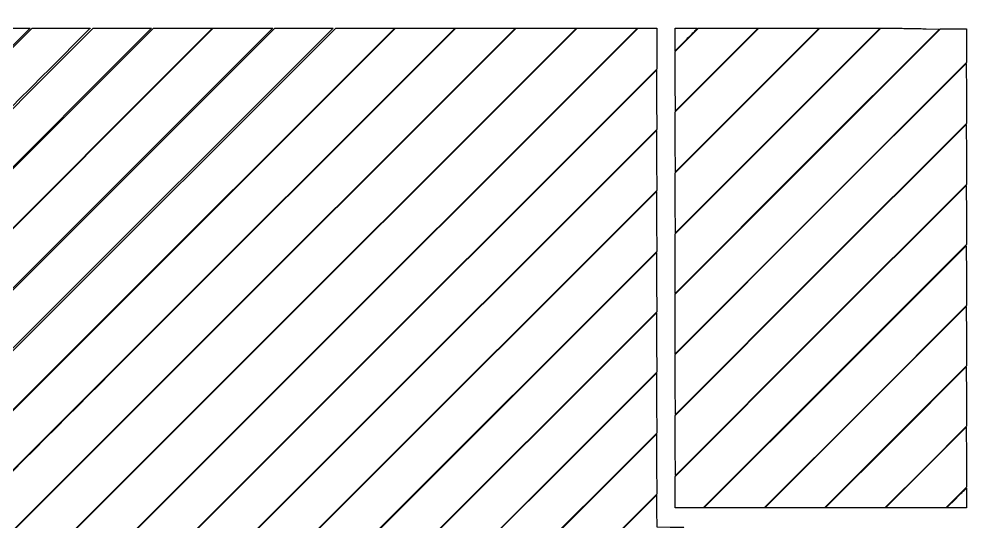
# Model space of a CAD drawing. Extents: x 0 to 1066, y 0 to 761.
# Drawn here: x 658.5 to 777.3, y 612.6 to 675.4 of the extents above; entities that cross this region are included whole.
import ezdxf

# ---------------------------------------------------------------- set-up
doc = ezdxf.new("R2010")
doc.units = 0
doc.header["$MEASUREMENT"] = 0

msp = doc.modelspace()

# ---------------------------------------------------------------- linework, layer by layer
for points in [[(618.832682, 610.532665, -0.000001), (610.902827, 602.586282, -0.000162)], [(183.390323, 95.266879, 0.000001), (192.989143, 95.254457, 0.000118)], [(624.844371, 608.643326, -0.000011), (633.372584, 617.213978, -0.000438), (643.588757, 627.462555, -0.000177), (657.557435, 641.441135), (690.378218, 674.262), (694.016024, 674.262), (697.65383, 674.262), (659.372504, 635.980604), (621.091178, 597.699208)], [(616.0586, 612.579707, -0.04187), (615.713392, 612.890456), (615.514096, 613.102597), (622.215248, 619.804147, 0.000695), (624.784626, 622.380829, 0.001146), (626.947937, 624.566321, 0.000075), (628.888051, 626.535926, 0.196914), (628.9164, 626.605117, 0.154274), (628.900138, 626.656567, 0.025906), (628.835633, 626.738986, 0.026246), (628.746726, 626.830978, 0.020631), (628.64145, 626.92123), (628.3665, 627.137924), (629.61435, 627.138862), (630.8622, 627.1398), (630.8622, 628.51449), (630.8622, 629.889179), (653.04849, 652.07559), (675.234779, 674.262), (678.914926, 674.262), (682.595072, 674.262), (650.778524, 642.445452), (618.961976, 610.628904)]]:
    msp.add_lwpolyline(points, format="xyb")
for points in [[(409.06215, 749.15415), (40.8618, 749.132981), (40.8618, 380.65769), (40.8618, 12.1824), (501.2973, 12.1824), (961.7328, 12.1824), (961.7328, 380.646631), (961.7328, 749.110861), (961.41555, 749.1633, 0.040886), (961.153339, 749.184871, 0.000002), (934.190609, 749.194398, 0.000089), (904.448031, 749.199508, 0.000054), (869.1804, 749.195529, -0.000029), (813.61687, 749.186499, -0.000004), (696.10453, 749.175037, -0.000004), (556.774728, 749.163736, -0.000004)], [(657.299686, 641.438267), (624.4749, 608.614534), (623.3751, 608.901944, -0.00946), (622.418957, 609.171236, -0.01368), (621.585912, 609.44805, -0.014002), (620.784099, 609.764753, -0.01065), (619.923607, 610.154691), (619.010114, 610.59233), (650.844865, 642.427165), (682.679616, 674.262), (686.402044, 674.262), (690.124473, 674.262)], [(675.65787, 629.508501), (630.9045, 584.755002), (630.881968, 586.997001), (630.859436, 589.239), (629.617522, 589.239), (628.375609, 589.239), (628.66276, 589.535265, 0.01466), (628.805153, 589.691068, 0.070205), (628.870056, 589.792112, 0.148158), (628.880513, 589.868184, 0.158258), (628.846456, 589.934984, -0.413464), (628.846301, 590.056573, -0.000025), (637.373382, 598.626531, -0.000516), (649.229486, 610.516475, -0.000098), (670.854719, 632.150219), (712.966436, 674.262), (716.688838, 674.262), (720.41124, 674.262)], [(667.3248, 674.240776, -0.198762), (667.31862, 674.225845), (661.969356, 668.870386, -0.000091), (656.084269, 662.980638, -0.000055), (649.0935, 655.9884), (630.8622, 637.757247), (630.8622, 639.977924), (630.8622, 642.1986), (631.2006, 642.1986), (631.539, 642.1986), (631.539, 643.953956), (631.539, 645.709313), (645.815156, 659.985656), (660.091312, 674.262), (663.708056, 674.262, -0.00055), (665.094899, 674.260475, -0.000917), (666.262381, 674.255766, -0.000034), (667.316118, 674.249511, -0.412456)], [(743.1264, 674.239888, -0.196958), (743.120101, 674.224517, -0.000086), (742.716354, 673.814791, -0.001224), (742.265718, 673.359871, -0.000743), (741.7305, 672.8238), (740.3346, 671.429823), (740.3346, 672.845912), (740.3346, 674.262), (741.7305, 674.262, -0.001484), (742.265758, 674.260411, -0.002475), (742.716354, 674.255505, -0.000247), (743.117487, 674.248952, -0.409294)], [(771.658205, 674.187091), (773.32951, 674.1351), (756.832055, 657.638181), (740.3346, 641.141263), (740.3346, 644.863477), (740.3346, 648.585692), (753.172546, 661.423846), (766.010491, 674.262), (767.998696, 674.250541, -0.001737), (768.881669, 674.242384, -0.001156), (769.893811, 674.227176, -0.001164), (770.875929, 674.207861, -0.002277)], [(706.00908, 599.28618), (673.965952, 567.242968), (673.778358, 567.983234, -0.017282), (673.544523, 569.061119, -0.015246), (673.374273, 570.198536, -0.014995), (673.271273, 571.364644, -0.015236), (673.239091, 572.528636), (673.243154, 573.964972), (705.625627, 606.347556), (738.0081, 638.73014), (738.030154, 635.029766), (738.052208, 631.329392)], [(719.884375, 605.547475), (701.716561, 587.379514), (697.950931, 587.357507), (694.1853, 587.3355), (694.163293, 583.569792), (694.141286, 579.804084), (685.262593, 570.925693, -0.000373), (681.855744, 567.524034, -0.000622), (678.982638, 564.666696, -0.000016), (676.37968, 562.084618, -0.441312), (676.351978, 562.086, -0.03527), (676.32995, 562.116908, -0.00041), (676.199169, 562.331241, -0.001249), (676.048869, 562.579411, -0.000815), (675.876602, 562.866518, -0.014456), (675.442875, 563.642127, -0.011459), (675.018184, 564.503507, -0.011354), (674.62873, 565.393626, -0.013258), (674.300952, 566.256029), (673.980142, 567.172558), (705.994121, 599.186649), (738.0081, 631.200739), (738.030144, 627.458088), (738.052189, 623.715436)], [(776.7126, 615.5919), (776.7126, 614.3652), (775.465844, 614.3652), (774.219089, 614.3652), (775.4436, 615.5919, -0.000851), (775.914699, 616.062238, -0.0014), (776.314945, 616.458257, -0.000112), (776.674922, 616.812284, -0.19669), (776.690356, 616.8186, -0.408535), (776.699466, 616.809665, -0.000324), (776.706066, 616.458257, -0.002834), (776.711001, 616.062278, -0.001699)]]:
    msp.add_lwpolyline(points, format="xyb", close=True)
for points in [[(665.146694, 634.056216), (624.94091, 593.850433), (623.095341, 595.694571), (621.249773, 597.53871), (659.621036, 635.898832), (697.9923, 674.258954), (701.672389, 674.260477), (705.352478, 674.262)], [(670.793503, 632.173603), (628.70517, 590.085206), (626.84397, 591.946405), (624.982771, 593.807604), (665.209902, 634.034802), (705.437033, 674.262), (709.159435, 674.262), (712.881836, 674.262)], [(652.942739, 652.22361), (630.9045, 630.185219), (630.882426, 633.800963), (630.860352, 637.416707), (649.282853, 655.839354), (667.705354, 674.262), (671.343166, 674.262), (674.980978, 674.262)], [(679.464872, 625.701545), (630.9045, 577.141089), (630.882455, 580.88377), (630.860411, 584.626451), (675.678126, 629.444226), (720.49584, 674.262), (724.260542, 674.262), (728.025245, 674.262)], [(685.8522, 624.4749), (636.065154, 574.6878), (633.463677, 574.6878), (630.8622, 574.6878), (630.8622, 575.851022), (630.8622, 577.014245), (679.486022, 625.638122), (728.109845, 674.262), (731.874545, 674.262), (735.639246, 674.262)], [(645.709405, 660.133675), (631.5813, 646.005351), (631.559226, 649.621075), (631.537153, 653.236799), (642.049499, 663.749399), (652.561845, 674.262), (656.199678, 674.262), (659.83751, 674.262)], [(738.0504, 671.702878), (738.0504, 669.143757), (690.822478, 621.915778), (643.594557, 574.6878), (639.872155, 574.6878), (636.149754, 574.6878), (685.9368, 624.4749), (735.723846, 674.262), (736.887123, 674.262), (738.0504, 674.262)], [(745.53724, 669.101112), (740.3769, 663.940223), (740.354847, 667.639975), (740.332793, 671.339727), (741.79214, 672.800864), (743.251487, 674.262), (746.974533, 674.262), (750.69758, 674.262)], [(749.34435, 665.294223), (740.3769, 656.326445), (740.354856, 660.069024), (740.332811, 663.811603), (745.5575, 669.036802), (750.782188, 674.262), (754.546995, 674.262), (758.311801, 674.262)], [(753.151395, 661.487267), (740.3769, 648.712534), (740.354856, 652.455175), (740.332811, 656.197816), (749.364607, 665.229908), (758.396404, 674.262), (762.161147, 674.262), (765.92589, 674.262)], [(776.7126, 672.083476), (776.7126, 669.989552), (758.5236, 651.8007), (740.3346, 633.611848), (740.3346, 637.334093), (740.3346, 641.056339), (756.894969, 657.616869), (773.455338, 674.1774), (775.083969, 674.1774), (776.7126, 674.1774)], [(694.588085, 618.151985), (651.123962, 574.6878), (647.401559, 574.6878), (643.679157, 574.6878), (690.843628, 621.852357), (738.0081, 669.016914), (738.030154, 665.316542), (738.052208, 661.61617)], [(758.545644, 644.208717), (740.3769, 626.039797), (740.354856, 629.78248), (740.332811, 633.525164), (758.501556, 651.694083), (776.6703, 669.863003), (776.692344, 666.12032), (776.714389, 662.377636)], [(758.545644, 636.594717), (740.3769, 618.425797), (740.354856, 622.16848), (740.332811, 625.911164), (758.501556, 644.080083), (776.6703, 662.249003), (776.692344, 658.50632), (776.714389, 654.763636)], [(698.395078, 614.344978), (658.737968, 574.6878), (654.973265, 574.6878), (651.208562, 574.6878), (694.608331, 618.087659), (738.0081, 661.487517), (738.030145, 657.744837), (738.052189, 654.002157)], [(760.280036, 630.799735), (743.845663, 614.3652), (742.090132, 614.3652), (740.3346, 614.3652), (740.3346, 616.332076), (740.3346, 618.298953), (758.50245, 636.466979), (776.6703, 654.635004), (776.692354, 650.934638), (776.714408, 647.234271)], [(702.244345, 610.583532), (666.4365, 574.778951), (662.650597, 574.754525), (658.864693, 574.7301), (698.436397, 614.301812), (738.0081, 653.873523), (738.030145, 650.130819), (738.052189, 646.388114)], [(764.087051, 626.99275), (751.459712, 614.3652), (747.694988, 614.3652), (743.930264, 614.3652), (760.300282, 630.73541), (776.6703, 647.10562), (776.692344, 643.36296), (776.714389, 639.6203)], [(705.670654, 606.476234), (673.2891, 574.093678), (673.263086, 574.433039), (673.237071, 574.7724), (669.879123, 574.7724), (666.521175, 574.7724), (702.264638, 610.515966), (738.0081, 646.259532), (738.030154, 642.559161), (738.052208, 638.858791)], [(767.851805, 623.228104), (758.989202, 614.3652), (755.266758, 614.3652), (751.544314, 614.3652), (764.107307, 626.928435), (776.6703, 639.49167), (776.692354, 635.79134), (776.714408, 632.091009)], [(771.616616, 619.463514), (766.518824, 614.3652), (762.796315, 614.3652), (759.073805, 614.3652), (767.872053, 623.163781), (776.6703, 631.962362), (776.692354, 628.262095), (776.714408, 624.561828)], [(775.424367, 615.657237), (774.134347, 614.3652), (770.36889, 614.3652), (766.603433, 614.3652), (771.636867, 619.399194), (776.6703, 624.433189), (776.692344, 620.691232), (776.714388, 616.949275)], [(723.690538, 601.739638), (709.328887, 587.3778), (705.564167, 587.3778), (701.799448, 587.3778), (719.903774, 605.482302), (738.0081, 623.586804), (738.030144, 619.844139), (738.052189, 616.101475)], [(739.744148, 611.976997), (741.434842, 611.9541), (729.188771, 599.708775), (716.9427, 587.463451), (713.178, 587.411199), (709.4133, 587.358948), (723.7107, 601.665953), (738.0081, 615.972958), (738.030777, 613.986426), (738.053454, 611.999894)]]:
    msp.add_lwpolyline(points, close=True)

doc.saveas('drawing.dxf')
